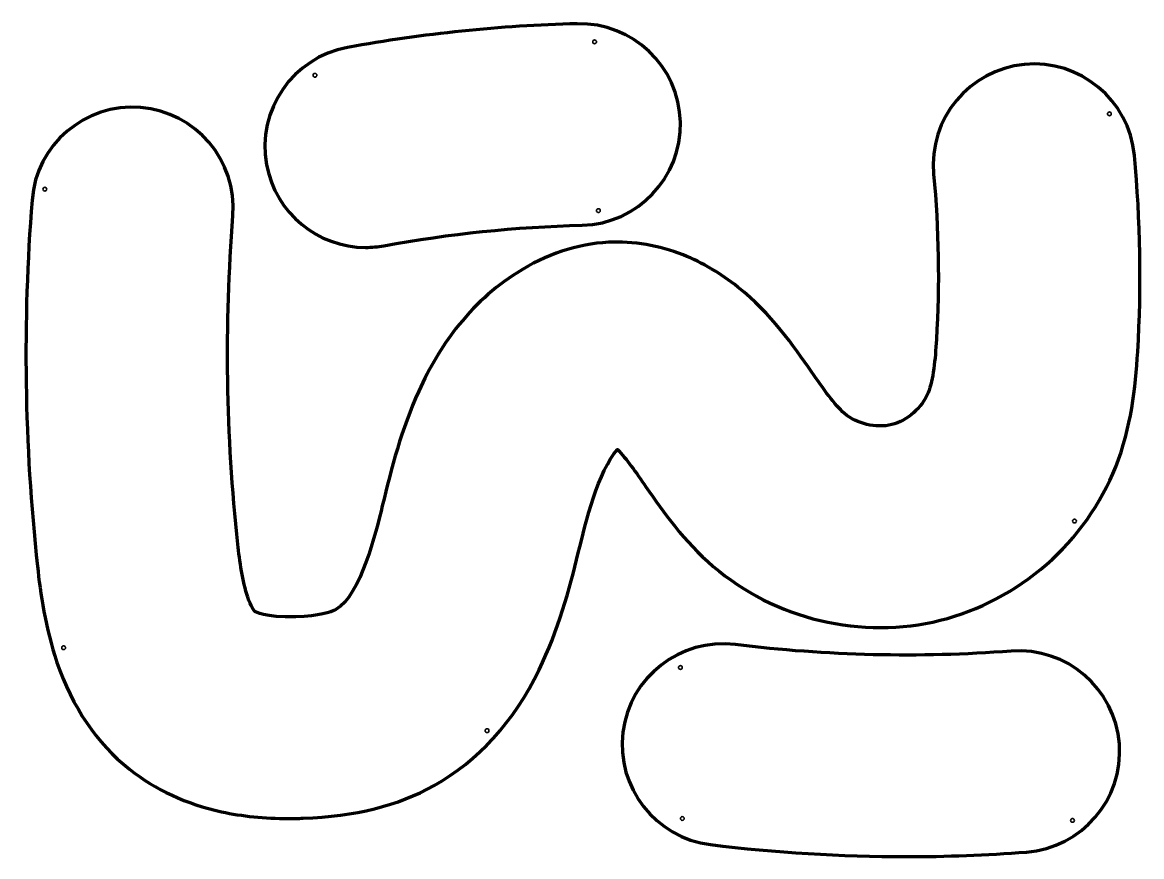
# Model space of a CAD drawing. Header units: inches. Extents: x 0.4 to 23.5, y -17.7 to -0.5.
import ezdxf

# ---------------------------------------------------------------- set-up
doc = ezdxf.new("R2010")
doc.units = ezdxf.units.IN
doc.header["$MEASUREMENT"] = 0
doc.layers.add('Layer 1', color=7, linetype='Continuous')

msp = doc.modelspace()

# ---------------------------------------------------------------- linework, layer by layer
at = {"layer": 'Layer 1', "color": 179, "lineweight": 106, "true_color": 0x231f20}
for points, knots in [([(7.509, -5.149), (6.523, -5.149), (5.647, -4.446), (5.463, -3.441), (5.255, -2.309), (6.004, -1.224), (7.136, -1.016), (8.697, -0.73), (10.293, -0.565), (11.879, -0.526), (13.03, -0.497), (13.985, -1.407), (14.013, -2.557), (14.042, -3.707), (13.132, -4.663), (11.982, -4.691), (10.613, -4.725), (9.235, -4.867), (7.887, -5.114), (7.76, -5.138), (7.634, -5.149), (7.509, -5.149)], [0, 0, 0, 0, 1, 1, 1, 2, 2, 2, 3, 3, 3, 4, 4, 4, 5, 5, 5, 6, 6, 6, 7, 7, 7, 7]), ([(5.913, -16.955), (5.415, -16.955), (4.96, -16.909), (4.53, -16.815), (3.803, -16.657), (3.164, -16.361), (2.631, -15.937), (1.952, -15.397), (1.447, -14.653), (1.131, -13.727), (0.888, -13.016), (0.788, -12.29), (0.727, -11.738), (0.454, -9.23), (0.416, -6.684), (0.615, -4.17), (0.705, -3.023), (1.708, -2.166), (2.856, -2.257), (4.003, -2.348), (4.859, -3.351), (4.768, -4.498), (4.59, -6.753), (4.624, -9.037), (4.869, -11.286), (4.906, -11.625), (4.963, -12.056), (5.074, -12.38), (5.139, -12.571), (5.202, -12.658), (5.226, -12.677), (5.227, -12.678), (5.41, -12.809), (6.07, -12.785), (6.558, -12.768), (6.788, -12.693), (6.895, -12.633), (7.404, -12.35), (7.72, -11.045), (7.854, -10.488), (8.039, -9.721), (8.25, -8.908), (8.606, -8.121), (8.828, -7.63), (9.08, -7.206), (9.376, -6.827), (9.737, -6.364), (10.162, -5.975), (10.637, -5.673), (11.241, -5.289), (11.877, -5.077), (12.528, -5.044), (13.045, -5.017), (13.565, -5.106), (14.071, -5.306), (14.468, -5.463), (14.848, -5.686), (15.202, -5.969), (15.889, -6.519), (16.353, -7.186), (16.725, -7.723), (16.968, -8.073), (17.197, -8.403), (17.406, -8.582), (17.658, -8.798), (18.058, -8.893), (18.38, -8.813), (18.702, -8.733), (19.012, -8.462), (19.134, -8.154), (19.242, -7.881), (19.279, -7.464), (19.304, -7.054), (19.372, -5.919), (19.353, -4.769), (19.247, -3.636), (19.139, -2.491), (19.98, -1.475), (21.125, -1.367), (22.271, -1.259), (23.287, -2.1), (23.395, -3.246), (23.521, -4.591), (23.544, -5.956), (23.463, -7.305), (23.418, -8.059), (23.331, -8.869), (23.009, -9.685), (22.706, -10.452), (22.21, -11.151), (21.576, -11.706), (20.941, -12.261), (20.183, -12.659), (19.382, -12.858), (18.582, -13.056), (17.725, -13.058), (16.905, -12.863), (16.085, -12.669), (15.32, -12.282), (14.694, -11.745), (14.079, -11.218), (13.666, -10.623), (13.302, -10.099), (13.095, -9.8), (12.897, -9.514), (12.714, -9.328), (12.313, -9.774), (12.062, -10.815), (11.904, -11.466), (11.726, -12.207), (11.489, -13.072), (11.095, -13.88), (10.567, -14.96), (9.836, -15.765), (8.922, -16.274), (8.174, -16.69), (7.29, -16.911), (6.219, -16.949), (6.115, -16.953), (6.013, -16.955), (5.913, -16.955)], [0, 0, 0, 0, 1, 1, 1, 2, 2, 2, 3, 3, 3, 4, 4, 4, 5, 5, 5, 6, 6, 6, 7, 7, 7, 8, 8, 8, 9, 9, 9, 10, 10, 10, 11, 11, 11, 12, 12, 12, 13, 13, 13, 14, 14, 14, 15, 15, 15, 16, 16, 16, 17, 17, 17, 18, 18, 18, 19, 19, 19, 20, 20, 20, 21, 21, 21, 22, 22, 22, 23, 23, 23, 24, 24, 24, 25, 25, 25, 26, 26, 26, 27, 27, 27, 28, 28, 28, 29, 29, 29, 30, 30, 30, 31, 31, 31, 32, 32, 32, 33, 33, 33, 34, 34, 34, 35, 35, 35, 36, 36, 36, 37, 37, 37, 38, 38, 38, 39, 39, 39, 40, 40, 40, 40]), ([(18.68, -17.743), (17.328, -17.743), (15.976, -17.66), (14.637, -17.494), (13.495, -17.352), (12.685, -16.312), (12.826, -15.17), (12.968, -14.028), (14.008, -13.217), (15.15, -13.359), (17.036, -13.593), (18.953, -13.638), (20.849, -13.494), (21.996, -13.407), (22.997, -14.266), (23.084, -15.413), (23.171, -16.561), (22.312, -17.561), (21.164, -17.649), (20.339, -17.711), (19.509, -17.743), (18.68, -17.743)], [0, 0, 0, 0, 1, 1, 1, 2, 2, 2, 3, 3, 3, 4, 4, 4, 5, 5, 5, 6, 6, 6, 7, 7, 7, 7])]:
    msp.add_open_spline(points, degree=3, knots=knots, dxfattribs=at)
at = {"layer": 'Layer 1', "color": 179, "lineweight": 35, "true_color": 0x231f20}
for points in [[(12.212, -0.873), (12.197, -0.888), (12.197, -0.913), (12.212, -0.929), (12.228, -0.944), (12.253, -0.944), (12.268, -0.929), (12.284, -0.913), (12.284, -0.888), (12.268, -0.873), (12.253, -0.858), (12.228, -0.858), (12.212, -0.873)], [(6.435, -1.563), (6.419, -1.578), (6.419, -1.603), (6.435, -1.618), (6.45, -1.634), (6.475, -1.634), (6.49, -1.618), (6.506, -1.603), (6.506, -1.578), (6.49, -1.563), (6.475, -1.547), (6.45, -1.547), (6.435, -1.563)], [(22.851, -2.361), (22.836, -2.376), (22.836, -2.401), (22.851, -2.417), (22.867, -2.432), (22.892, -2.432), (22.907, -2.417), (22.922, -2.401), (22.922, -2.376), (22.907, -2.361), (22.892, -2.346), (22.867, -2.346), (22.851, -2.361)], [(0.851, -3.917), (0.836, -3.932), (0.836, -3.957), (0.851, -3.972), (0.867, -3.988), (0.892, -3.988), (0.907, -3.972), (0.922, -3.957), (0.922, -3.932), (0.907, -3.917), (0.892, -3.901), (0.867, -3.901), (0.851, -3.917)], [(12.291, -4.361), (12.276, -4.376), (12.276, -4.401), (12.291, -4.417), (12.307, -4.432), (12.332, -4.432), (12.347, -4.417), (12.362, -4.401), (12.362, -4.376), (12.347, -4.361), (12.332, -4.346), (12.307, -4.346), (12.291, -4.361)], [(22.129, -10.778), (22.114, -10.793), (22.114, -10.818), (22.129, -10.833), (22.145, -10.849), (22.169, -10.849), (22.185, -10.833), (22.2, -10.818), (22.2, -10.793), (22.185, -10.778), (22.169, -10.762), (22.145, -10.762), (22.129, -10.778)], [(1.24, -13.397), (1.225, -13.412), (1.225, -13.437), (1.24, -13.452), (1.256, -13.468), (1.281, -13.468), (1.296, -13.452), (1.311, -13.437), (1.311, -13.412), (1.296, -13.397), (1.281, -13.381), (1.256, -13.381), (1.24, -13.397)], [(13.986, -13.806), (13.971, -13.821), (13.971, -13.846), (13.986, -13.861), (14.002, -13.877), (14.026, -13.877), (14.042, -13.861), (14.057, -13.846), (14.057, -13.821), (14.042, -13.806), (14.026, -13.79), (14.002, -13.79), (13.986, -13.806)], [(9.99, -15.111), (9.975, -15.126), (9.975, -15.151), (9.99, -15.167), (10.006, -15.182), (10.031, -15.182), (10.046, -15.167), (10.061, -15.151), (10.061, -15.126), (10.046, -15.111), (10.031, -15.096), (10.006, -15.096), (9.99, -15.111)], [(14.026, -16.927), (14.01, -16.942), (14.01, -16.967), (14.026, -16.982), (14.041, -16.998), (14.066, -16.998), (14.081, -16.982), (14.097, -16.967), (14.097, -16.942), (14.081, -16.927), (14.066, -16.911), (14.041, -16.911), (14.026, -16.927)], [(22.09, -16.966), (22.074, -16.982), (22.074, -17.006), (22.09, -17.022), (22.105, -17.037), (22.13, -17.037), (22.145, -17.022), (22.161, -17.006), (22.161, -16.982), (22.145, -16.966), (22.13, -16.951), (22.105, -16.951), (22.09, -16.966)]]:
    msp.add_open_spline(points, degree=3, knots=[0, 0, 0, 0, 1, 1, 1, 2, 2, 2, 3, 3, 3, 4, 4, 4, 4], dxfattribs=at)

doc.saveas('drawing.dxf')
